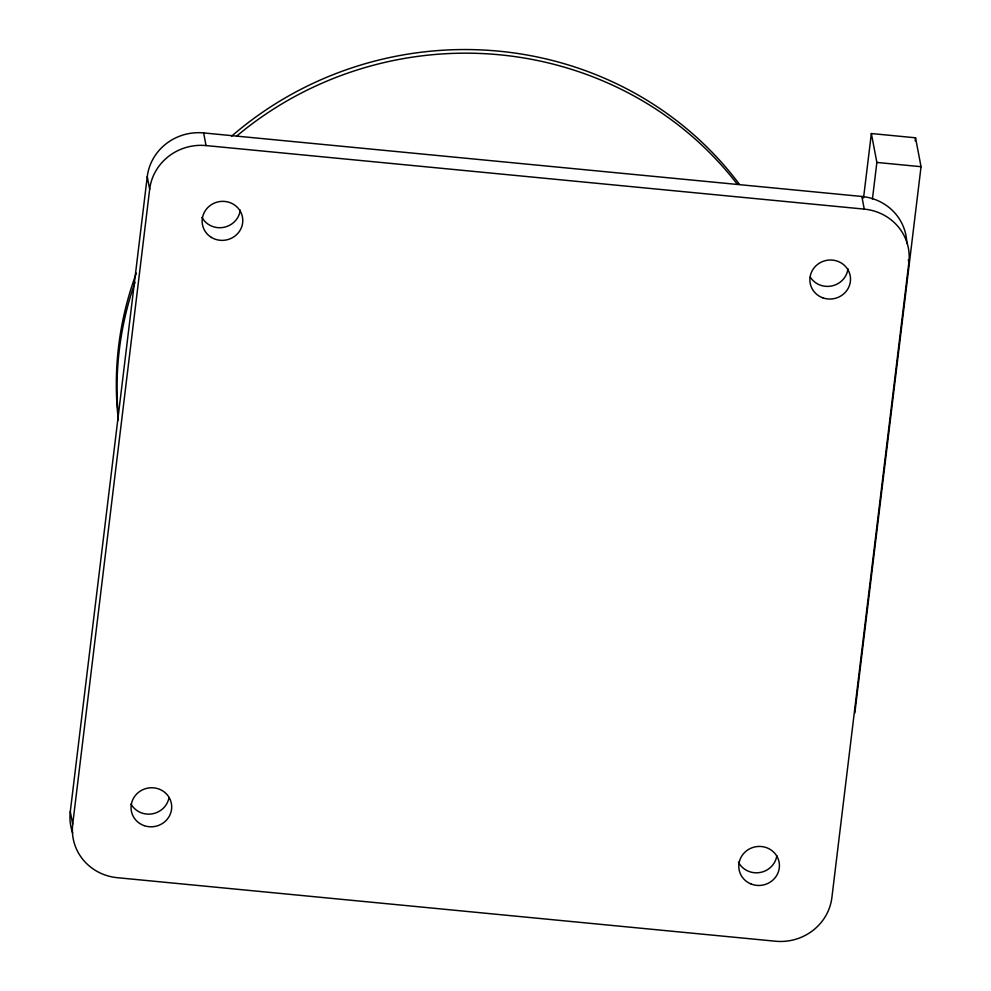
<?xml version="1.0" encoding="UTF-8"?>
<svg xmlns="http://www.w3.org/2000/svg" width="991" height="991" viewBox="0 0 991 991"><rect width="100%" height="100%" fill="white"/><g stroke="black" fill="none" stroke-linecap="round" stroke-linejoin="round"><path stroke-width="1.49" d="M72.677 832.985A50.9 48.732 -10.8 0 1 70.287 811.604L147.263 176.621A50.9 48.732 -10.8 0 1 203.638 132.93L861.848 196.466A50.9 48.732 -10.8 0 1 906.79 243.526M908.326 259.741L908.871 262.553L831.895 897.536A50.9 48.732 -10.8 0 1 775.519 941.227L117.297 877.692A50.9 48.732 -10.8 0 1 72.702 824.252L149.666 189.269L147.263 176.621M863.545 197.989L871.362 133.537L915.535 137.799L921.048 166.699L854.824 713.062M872.402 199.265L876.874 162.437L871.362 133.537M915.164 140.871L915.535 137.799M876.874 162.437L921.048 166.699M149.666 189.269A50.9 48.732 -10.8 0 1 206.041 145.578L864.263 209.113A50.9 48.732 -10.8 0 1 908.871 262.553M861.848 196.466L864.263 209.113M203.638 132.93L206.041 145.578M70.287 811.604L72.702 824.252M847.974 268.834A20.365 19.498 -10.8 0 1 832.044 285.904A20.365 19.498 -10.8 0 1 810.328 277.158M169.015 797.52A20.365 19.498 -10.8 0 1 152.242 813.846A20.365 19.498 -10.8 0 1 131.023 804.085M776.845 855.617A20.365 19.498 -10.8 0 1 759.911 872.526A20.365 19.498 -10.8 0 1 738.419 862.133M240.243 210.129A20.365 19.498 -10.8 0 1 223.681 227.36A20.365 19.498 -10.8 0 1 201.966 217.413M118.35 419.949A343.604 328.938 -10.8 0 1 136.337 273.144M231.584 136.225A343.604 328.938 -10.8 0 1 739.323 184.177M118.288 416.17A343.604 328.938 -10.8 0 1 134.987 282.41M236.948 135.854A343.604 328.938 -10.8 0 1 737.292 184.215M822.691 297.783A20.365 19.498 -10.8 0 0 850.303 276.378A20.365 19.498 -10.8 0 0 817.575 264.411A20.365 19.498 -10.8 0 0 822.691 297.783M211.442 237.431A20.365 19.498 -10.8 0 0 242.77 221.501A20.365 19.498 -10.8 0 0 213.176 203.638A20.365 19.498 -10.8 0 0 211.442 237.431M144.191 825.652A20.365 19.498 -10.8 0 0 171.443 803.812A20.365 19.498 -10.8 0 0 138.492 792.366A20.365 19.498 -10.8 0 0 144.191 825.652M751.24 884.071A20.365 19.498 -10.8 0 0 779.273 863.173A20.365 19.498 -10.8 0 0 746.805 850.6A20.365 19.498 -10.8 0 0 751.24 884.071"/></g></svg>
